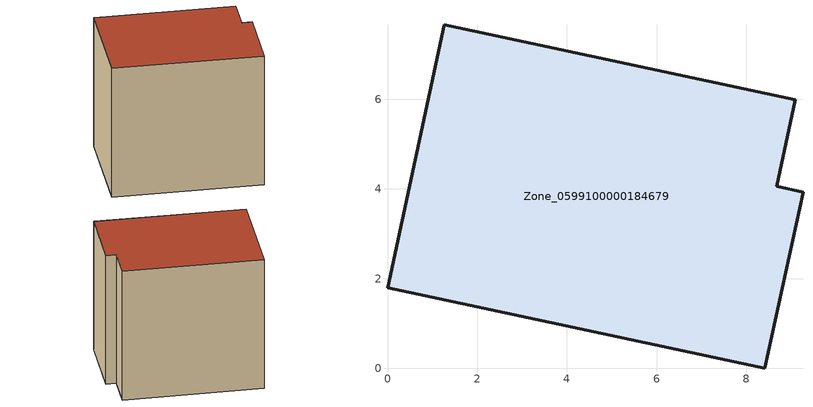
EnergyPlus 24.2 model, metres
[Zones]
Zone_0599100000184679
 floor ground (C_G): 0,1.8 1.26,7.66 9.09,5.99 8.68,4.06 9.26,3.93 8.41,0 z0
 wall outside (C_F): 1.26,7.66 0,1.8 8.41,0 9.26,3.93 8.68,4.06 9.09,5.99 1.26,7.66 z0:8.12
 roof outside (C_R): 0,1.8 8.41,0 9.26,3.93 8.68,4.06 9.09,5.99 1.26,7.66 z8.12
[BUILDING]
Pand.0599100000184679: North Axis=0; Terrain=City; Loads Convergence Tolerance Value=0.04; Temperature Convergence Tolerance Value=0.4; Solar Distribution=FullExterior; Maximum Number of Warmup Days=25; Minimum Number of Warmup Days=1
[Site:Location]
Rotterdam.The.Hague.AP_ZH_NLD Design_Conditions: Latitude=51.96; Longitude=4.45; Time Zone=1; Elevation=-4.5
[SITE:GROUNDTEMPERATURE:BUILDINGSURFACE]
18, 18, 18, 18, 18, 18, 18, 18, 18, 18, 18, 18
[MATERIAL] Thermal Absorptance=0.9; Solar Absorptance=0.7; Visible Absorptance=0.7
Name | Roughness | Thickness | Conductivity | Density | Specific Heat
G.TI.1975-1991 | MediumSmooth | 0.15 | 0.288461 | 540 | 1210
F.TI.1975-1991 | Rough | 0.3 | 0.230769 | 1920 | 840
R.TI.1975-1991 | MediumRough | 0.2 | 0.153846 | 1500 | 1000
[CONSTRUCTION]
C_G: G.TI.1975-1991
C_F: F.TI.1975-1991
C_R: R.TI.1975-1991
[ZONE]
Zone_0599100000184679: Type=1; Multiplier=1; Ceiling Height=Autocalculate; Volume=Autocalculate; Floor Area=autocalculate; Part of Total Floor Area=Yes
[ZONEINFILTRATION:DESIGNFLOWRATE]
Infil_Zone_0599100000184679: Zone or ZoneList or Space or SpaceList=Zone_0599100000184679; Schedule=AlwaysOn; Design Flow Rate Calculation Method=Flow/Area; Flow Rate per Floor Area=0.003; Constant Term Coefficient=1; Temperature Term Coefficient=0; Velocity Term Coefficient=0; Velocity Squared Term Coefficient=0
[HVACTEMPLATE:ZONE:IDEALLOADSAIRSYSTEM]
Zone_0599100000184679: Maximum Heating Supply Air Temperature=50; Minimum Cooling Supply Air Temperature=13; Maximum Heating Supply Air Humidity Ratio=0.0156; Minimum Cooling Supply Air Humidity Ratio=0.0077; Heating Limit=NoLimit; Cooling Limit=NoLimit; Dehumidification Control Type=ConstantSensibleHeatRatio; Cooling Sensible Heat Ratio=0.7; Dehumidification Setpoint=60; Humidification Control Type=None; Humidification Setpoint=30; Outdoor Air Method=None; Outdoor Air Flow Rate per Person=0.00944; Outdoor Air Flow Rate per Zone Floor Area=0; Outdoor Air Flow Rate per Zone=0; Demand Controlled Ventilation Type=None; Outdoor Air Economizer Type=NoEconomizer; Heat Recovery Type=None; Sensible Heat Recovery Effectiveness=0.7; Latent Heat Recovery Effectiveness=0.65
[ZONECONTROL:THERMOSTAT]
ThermostatControl_Zone_0599100000184679: Zone or ZoneList=Zone_0599100000184679; Control Type Schedule=DualSetpointControlType; Control 1=Thermostat_Zone_0599100000184679; Temperature Difference Between Cutout And Setpoint=0
[THERMOSTATSETPOINT:DUALSETPOINT]
Thermostat_Zone_0599100000184679: Heating Setpoint Temperature Schedule=HeatingSetpoint_Zone_0599100000184679; Cooling Setpoint Temperature Schedule=CoolingSetpoint_Zone_0599100000184679
[SCHEDULE:COMPACT]
HeatingSetpoint_Zone_0599100000184679: Through: 12/31, For: AllDays, Until: 24:00, 21
CoolingSetpoint_Zone_0599100000184679: Through: 12/31, For: AllDays, Until: 24:00, 24
DualSetpointControlType: Through: 12/31, For: AllDays, Until: 24:00, 4
AlwaysOn: Through: 12/31, For: AllDays, Until: 24:00, 1
